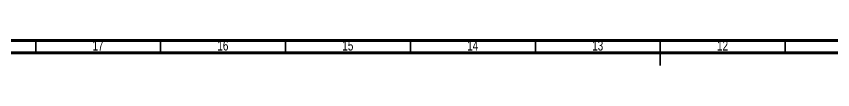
# Model space of a CAD drawing. Header units: inches. Extents: x 0.6 to 46.6, y 0.2 to 32.9.
# Drawn here: x 13.45 to 26.32, y 32.52 to 32.91 of the extents above; entities that cross this region are included whole.
import ezdxf

# ---------------------------------------------------------------- set-up
doc = ezdxf.new("R2010")
doc.units = ezdxf.units.IN
doc.header["$MEASUREMENT"] = 0
doc.styles.add('SLDTEXTSTYLE0', font='TXT', dxfattribs={"width": 0.75})

msp = doc.modelspace()

# ---------------------------------------------------------------- linework, layer by layer
at = {"color": 7, "linetype": 'Continuous', "lineweight": 70}
for p, q in [((0.591, 32.913), (46.614, 32.913)), ((0.787, 32.717), (46.417, 32.717))]:
    msp.add_line(p, q, dxfattribs=at)
at = {"color": 7, "linetype": 'Continuous', "lineweight": 35}
for p, q in [((13.76, 32.717), (13.76, 32.913)), ((15.728, 32.717), (15.728, 32.913)), ((17.697, 32.717), (17.697, 32.913)), ((19.665, 32.717), (19.665, 32.913)), ((21.634, 32.717), (21.634, 32.913)), ((23.602, 32.913), (23.602, 32.52)), ((23.602, 32.717), (23.602, 32.913)), ((25.571, 32.717), (25.571, 32.913))]:
    msp.add_line(p, q, dxfattribs=at)

# ---------------------------------------------------------------- texts
at = {"color": 7, "linetype": 'Continuous', "lineweight": 0, "char_height": 0.1562, "attachment_point": 2, "style": 'SLDTEXTSTYLE0'}
for s, insert in [('17', (14.741, 32.912)), ('16', (16.709, 32.912)), ('15', (18.678, 32.912)), ('14', (20.646, 32.912)), ('13', (22.615, 32.912)), ('12', (24.583, 32.912))]:
    msp.add_mtext(s, dxfattribs=dict(at, insert=insert))

doc.saveas('drawing.dxf')
